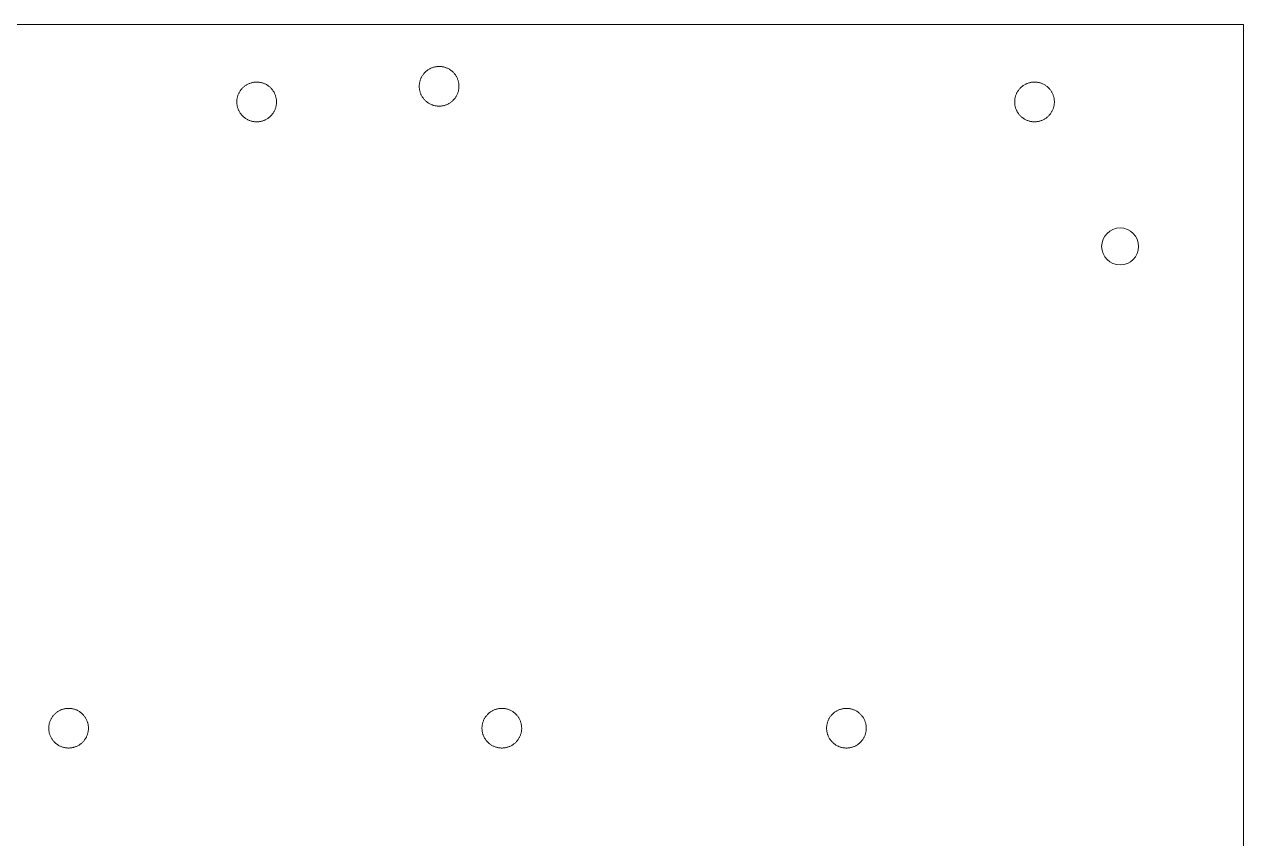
# Model space of a CAD drawing. Header units: millimetres. Extents: x -28 to 169, y 45 to 177.
# Drawn here: x 70.3 to 169, y 111 to 177 of the extents above; entities that cross this region are included whole.
import ezdxf

# ---------------------------------------------------------------- set-up
doc = ezdxf.new("R2010")
doc.units = ezdxf.units.MM
doc.layers.get('0').update_dxf_attribs({"lineweight": 0, "true_color": 0xffffff})

msp = doc.modelspace()

# ---------------------------------------------------------------- linework, layer by layer
for p, q in [((-28, 177), (169, 177)), ((169, 177), (169, 47)), ((102.477, 172.828), (102.448, 172.78)), ((102.507, 172.875), (102.477, 172.828)), ((102.539, 172.92), (102.507, 172.875)), ((102.572, 172.965), (102.539, 172.92)), ((102.607, 173.009), (102.572, 172.965)), ((102.643, 173.051), (102.607, 173.009)), ((102.681, 173.092), (102.643, 173.051)), ((102.72, 173.131), (102.681, 173.092)), ((102.761, 173.17), (102.72, 173.131)), ((102.803, 173.206), (102.761, 173.17)), ((102.846, 173.242), (102.803, 173.206)), ((102.89, 173.276), (102.846, 173.242)), ((102.935, 173.308), (102.89, 173.276)), ((102.982, 173.339), (102.935, 173.308)), ((103.029, 173.368), (102.982, 173.339)), ((103.078, 173.395), (103.029, 173.368)), ((103.127, 173.421), (103.078, 173.395)), ((103.178, 173.445), (103.127, 173.421)), ((103.229, 173.467), (103.178, 173.445)), ((103.281, 173.487), (103.229, 173.467)), ((103.333, 173.506), (103.281, 173.487)), ((103.386, 173.523), (103.333, 173.506)), ((103.44, 173.538), (103.386, 173.523)), ((103.494, 173.551), (103.44, 173.538)), ((103.549, 173.562), (103.494, 173.551)), ((103.604, 173.571), (103.549, 173.562)), ((103.659, 173.579), (103.604, 173.571)), ((103.714, 173.584), (103.659, 173.579)), ((103.77, 173.588), (103.714, 173.584)), ((103.826, 173.589), (103.77, 173.588)), ((103.881, 173.589), (103.826, 173.589)), ((103.937, 173.587), (103.881, 173.589)), ((103.993, 173.582), (103.937, 173.587)), ((104.048, 173.576), (103.993, 173.582)), ((104.103, 173.568), (104.048, 173.576)), ((104.158, 173.558), (104.103, 173.568)), ((104.212, 173.547), (104.158, 173.558)), ((104.266, 173.533), (104.212, 173.547)), ((104.32, 173.517), (104.266, 173.533)), ((104.373, 173.5), (104.32, 173.517)), ((104.425, 173.481), (104.373, 173.5)), ((104.477, 173.46), (104.425, 173.481)), ((104.528, 173.437), (104.477, 173.46)), ((104.578, 173.412), (104.528, 173.437)), ((104.627, 173.386), (104.578, 173.412)), ((104.675, 173.358), (104.627, 173.386)), ((104.722, 173.329), (104.675, 173.358)), ((104.768, 173.297), (104.722, 173.329)), ((104.813, 173.265), (104.768, 173.297)), ((104.857, 173.23), (104.813, 173.265)), ((104.9, 173.194), (104.857, 173.23)), ((104.941, 173.157), (104.9, 173.194)), ((104.981, 173.118), (104.941, 173.157)), ((105.02, 173.078), (104.981, 173.118)), ((105.057, 173.037), (105.02, 173.078)), ((105.093, 172.994), (105.057, 173.037)), ((105.128, 172.95), (105.093, 172.994)), ((105.16, 172.905), (105.128, 172.95)), ((105.192, 172.859), (105.16, 172.905)), ((105.221, 172.812), (105.192, 172.859)), ((105.249, 172.764), (105.221, 172.812)), ((87.903, 171.822), (87.865, 171.781)), ((87.942, 171.862), (87.903, 171.822)), ((87.983, 171.9), (87.942, 171.862)), ((88.024, 171.937), (87.983, 171.9)), ((88.068, 171.972), (88.024, 171.937)), ((88.112, 172.006), (88.068, 171.972)), ((88.157, 172.038), (88.112, 172.006)), ((88.204, 172.069), (88.157, 172.038)), ((88.251, 172.098), (88.204, 172.069)), ((88.3, 172.125), (88.251, 172.098)), ((88.349, 172.151), (88.3, 172.125)), ((88.4, 172.175), (88.349, 172.151)), ((88.451, 172.197), (88.4, 172.175)), ((88.502, 172.218), (88.451, 172.197)), ((88.555, 172.236), (88.502, 172.218)), ((88.608, 172.253), (88.555, 172.236)), ((88.662, 172.268), (88.608, 172.253)), ((88.716, 172.281), (88.662, 172.268)), ((88.771, 172.292), (88.716, 172.281)), ((88.825, 172.302), (88.771, 172.292)), ((88.881, 172.309), (88.825, 172.302)), ((88.936, 172.315), (88.881, 172.309)), ((88.992, 172.318), (88.936, 172.315)), ((89.047, 172.32), (88.992, 172.318)), ((89.103, 172.319), (89.047, 172.32)), ((89.159, 172.317), (89.103, 172.319)), ((89.214, 172.313), (89.159, 172.317)), ((89.27, 172.307), (89.214, 172.313)), ((89.325, 172.299), (89.27, 172.307)), ((89.38, 172.289), (89.325, 172.299)), ((89.434, 172.277), (89.38, 172.289)), ((89.488, 172.263), (89.434, 172.277)), ((89.542, 172.248), (89.488, 172.263)), ((89.595, 172.23), (89.542, 172.248)), ((89.647, 172.211), (89.595, 172.23)), ((89.699, 172.19), (89.647, 172.211)), ((89.749, 172.167), (89.699, 172.19)), ((89.799, 172.143), (89.749, 172.167)), ((89.849, 172.117), (89.799, 172.143)), ((89.897, 172.089), (89.849, 172.117)), ((89.944, 172.059), (89.897, 172.089)), ((89.99, 172.028), (89.944, 172.059)), ((90.035, 171.995), (89.99, 172.028)), ((90.079, 171.961), (90.035, 171.995)), ((90.122, 171.925), (90.079, 171.961)), ((90.163, 171.887), (90.122, 171.925)), ((90.203, 171.849), (90.163, 171.887)), ((90.242, 171.809), (90.203, 171.849)), ((102.237, 172.037), (102.236, 171.981)), ((102.236, 171.981), (102.237, 171.925)), ((102.24, 172.093), (102.237, 172.037)), ((102.237, 171.925), (102.24, 171.869)), ((102.245, 172.148), (102.24, 172.093)), ((102.24, 171.869), (102.245, 171.813)), ((102.252, 172.203), (102.245, 172.148)), ((102.26, 172.258), (102.252, 172.203)), ((102.271, 172.313), (102.26, 172.258)), ((102.283, 172.367), (102.271, 172.313)), ((102.298, 172.421), (102.283, 172.367)), ((102.314, 172.475), (102.298, 172.421)), ((102.332, 172.527), (102.314, 172.475)), ((102.352, 172.579), (102.332, 172.527)), ((102.373, 172.631), (102.352, 172.579)), ((102.397, 172.681), (102.373, 172.631)), ((102.422, 172.731), (102.397, 172.681)), ((102.448, 172.78), (102.422, 172.731)), ((105.275, 172.715), (105.249, 172.764)), ((105.3, 172.665), (105.275, 172.715)), ((105.323, 172.614), (105.3, 172.665)), ((105.344, 172.562), (105.323, 172.614)), ((105.363, 172.51), (105.344, 172.562)), ((105.38, 172.457), (105.363, 172.51)), ((105.396, 172.403), (105.38, 172.457)), ((105.41, 172.349), (105.396, 172.403)), ((105.421, 172.295), (105.41, 172.349)), ((105.431, 172.24), (105.421, 172.295)), ((105.439, 172.185), (105.431, 172.24)), ((105.445, 172.13), (105.439, 172.185)), ((105.442, 171.796), (105.447, 171.851)), ((105.45, 172.074), (105.445, 172.13)), ((105.447, 171.851), (105.451, 171.907)), ((105.452, 172.018), (105.45, 172.074)), ((105.451, 171.907), (105.452, 171.963)), ((105.452, 171.963), (105.452, 172.018)), ((150.903, 171.822), (150.865, 171.781)), ((150.942, 171.862), (150.903, 171.822)), ((150.983, 171.9), (150.942, 171.862)), ((151.024, 171.937), (150.983, 171.9)), ((151.068, 171.972), (151.024, 171.937)), ((151.112, 172.006), (151.068, 171.972)), ((151.157, 172.038), (151.112, 172.006)), ((151.204, 172.069), (151.157, 172.038)), ((151.251, 172.098), (151.204, 172.069)), ((151.3, 172.125), (151.251, 172.098)), ((151.349, 172.151), (151.3, 172.125)), ((151.4, 172.175), (151.349, 172.151)), ((151.451, 172.197), (151.4, 172.175)), ((151.502, 172.218), (151.451, 172.197)), ((151.555, 172.236), (151.502, 172.218)), ((151.608, 172.253), (151.555, 172.236)), ((151.662, 172.268), (151.608, 172.253)), ((151.716, 172.281), (151.662, 172.268)), ((151.771, 172.292), (151.716, 172.281)), ((151.825, 172.302), (151.771, 172.292)), ((151.881, 172.309), (151.825, 172.302)), ((151.936, 172.315), (151.881, 172.309)), ((151.992, 172.318), (151.936, 172.315)), ((152.047, 172.32), (151.992, 172.318)), ((152.103, 172.319), (152.047, 172.32)), ((152.159, 172.317), (152.103, 172.319)), ((152.214, 172.313), (152.159, 172.317)), ((152.27, 172.307), (152.214, 172.313)), ((152.325, 172.299), (152.27, 172.307)), ((152.38, 172.289), (152.325, 172.299)), ((152.434, 172.277), (152.38, 172.289)), ((152.488, 172.263), (152.434, 172.277)), ((152.542, 172.248), (152.488, 172.263)), ((152.595, 172.23), (152.542, 172.248)), ((152.647, 172.211), (152.595, 172.23)), ((152.699, 172.19), (152.647, 172.211)), ((152.749, 172.167), (152.699, 172.19)), ((152.799, 172.143), (152.749, 172.167)), ((152.849, 172.117), (152.799, 172.143)), ((152.897, 172.089), (152.849, 172.117)), ((152.944, 172.059), (152.897, 172.089)), ((152.99, 172.028), (152.944, 172.059)), ((153.035, 171.995), (152.99, 172.028)), ((153.079, 171.961), (153.035, 171.995)), ((153.122, 171.925), (153.079, 171.961)), ((153.163, 171.887), (153.122, 171.925)), ((153.203, 171.849), (153.163, 171.887)), ((153.242, 171.809), (153.203, 171.849)), ((87.467, 170.879), (87.462, 170.823)), ((87.473, 170.934), (87.467, 170.879)), ((87.482, 170.989), (87.473, 170.934)), ((87.493, 171.044), (87.482, 170.989)), ((87.505, 171.098), (87.493, 171.044)), ((87.519, 171.152), (87.505, 171.098)), ((87.535, 171.205), (87.519, 171.152)), ((87.553, 171.258), (87.535, 171.205)), ((87.573, 171.31), (87.553, 171.258)), ((87.595, 171.361), (87.573, 171.31)), ((87.618, 171.412), (87.595, 171.361)), ((87.643, 171.462), (87.618, 171.412)), ((87.67, 171.51), (87.643, 171.462)), ((87.699, 171.558), (87.67, 171.51)), ((87.729, 171.605), (87.699, 171.558)), ((87.761, 171.651), (87.729, 171.605)), ((87.794, 171.696), (87.761, 171.651)), ((87.829, 171.739), (87.794, 171.696)), ((87.865, 171.781), (87.829, 171.739)), ((90.279, 171.767), (90.242, 171.809)), ((90.315, 171.725), (90.279, 171.767)), ((90.349, 171.681), (90.315, 171.725)), ((90.382, 171.636), (90.349, 171.681)), ((90.413, 171.59), (90.382, 171.636)), ((90.443, 171.542), (90.413, 171.59)), ((90.471, 171.494), (90.443, 171.542)), ((90.497, 171.445), (90.471, 171.494)), ((90.522, 171.395), (90.497, 171.445)), ((90.544, 171.344), (90.522, 171.395)), ((90.566, 171.293), (90.544, 171.344)), ((90.585, 171.24), (90.566, 171.293)), ((90.602, 171.187), (90.585, 171.24)), ((90.618, 171.134), (90.602, 171.187)), ((90.631, 171.08), (90.618, 171.134)), ((90.643, 171.025), (90.631, 171.08)), ((90.653, 170.971), (90.643, 171.025)), ((90.661, 170.915), (90.653, 170.971)), ((90.667, 170.86), (90.661, 170.915)), ((90.671, 170.804), (90.667, 170.86)), ((102.245, 171.813), (102.252, 171.757)), ((102.252, 171.757), (102.261, 171.702)), ((102.261, 171.702), (102.271, 171.647)), ((102.271, 171.647), (102.284, 171.592)), ((102.284, 171.592), (102.298, 171.538)), ((102.298, 171.538), (102.315, 171.484)), ((102.315, 171.484), (102.333, 171.431)), ((102.333, 171.431), (102.353, 171.379)), ((102.353, 171.379), (102.375, 171.327)), ((102.375, 171.327), (102.399, 171.276)), ((102.399, 171.276), (102.424, 171.226)), ((102.424, 171.226), (102.452, 171.177)), ((102.452, 171.177), (102.48, 171.129)), ((102.48, 171.129), (102.511, 171.082)), ((102.511, 171.082), (102.543, 171.036)), ((102.543, 171.036), (102.577, 170.991)), ((102.577, 170.991), (102.612, 170.948)), ((102.612, 170.948), (102.649, 170.905)), ((102.649, 170.905), (102.687, 170.864)), ((102.687, 170.864), (102.727, 170.824)), ((104.955, 170.818), (104.994, 170.857)), ((104.994, 170.857), (105.033, 170.898)), ((105.033, 170.898), (105.069, 170.94)), ((105.069, 170.94), (105.105, 170.983)), ((105.105, 170.983), (105.139, 171.027)), ((105.139, 171.027), (105.171, 171.072)), ((105.171, 171.072), (105.202, 171.119)), ((105.202, 171.119), (105.231, 171.166)), ((105.231, 171.166), (105.258, 171.215)), ((105.258, 171.215), (105.284, 171.264)), ((105.284, 171.264), (105.308, 171.315)), ((105.308, 171.315), (105.33, 171.366)), ((105.33, 171.366), (105.35, 171.418)), ((105.35, 171.418), (105.369, 171.47)), ((105.369, 171.47), (105.386, 171.523)), ((105.386, 171.523), (105.401, 171.577)), ((105.401, 171.577), (105.414, 171.631)), ((105.414, 171.631), (105.425, 171.686)), ((105.425, 171.686), (105.434, 171.741)), ((105.434, 171.741), (105.442, 171.796)), ((150.467, 170.879), (150.462, 170.823)), ((150.473, 170.934), (150.467, 170.879)), ((150.482, 170.989), (150.473, 170.934)), ((150.493, 171.044), (150.482, 170.989)), ((150.505, 171.098), (150.493, 171.044)), ((150.519, 171.152), (150.505, 171.098)), ((150.535, 171.205), (150.519, 171.152)), ((150.553, 171.258), (150.535, 171.205)), ((150.573, 171.31), (150.553, 171.258)), ((150.595, 171.361), (150.573, 171.31)), ((150.618, 171.412), (150.595, 171.361)), ((150.643, 171.462), (150.618, 171.412)), ((150.67, 171.51), (150.643, 171.462)), ((150.699, 171.558), (150.67, 171.51)), ((150.729, 171.605), (150.699, 171.558)), ((150.761, 171.651), (150.729, 171.605)), ((150.794, 171.696), (150.761, 171.651)), ((150.829, 171.739), (150.794, 171.696)), ((150.865, 171.781), (150.829, 171.739)), ((153.279, 171.767), (153.242, 171.809)), ((153.315, 171.725), (153.279, 171.767)), ((153.349, 171.681), (153.315, 171.725)), ((153.382, 171.636), (153.349, 171.681)), ((153.413, 171.59), (153.382, 171.636)), ((153.443, 171.542), (153.413, 171.59)), ((153.471, 171.494), (153.443, 171.542)), ((153.497, 171.445), (153.471, 171.494)), ((153.522, 171.395), (153.497, 171.445)), ((153.544, 171.344), (153.522, 171.395)), ((153.566, 171.293), (153.544, 171.344)), ((153.585, 171.24), (153.566, 171.293)), ((153.602, 171.187), (153.585, 171.24)), ((153.618, 171.134), (153.602, 171.187)), ((153.631, 171.08), (153.618, 171.134)), ((153.643, 171.025), (153.631, 171.08)), ((153.653, 170.971), (153.643, 171.025)), ((153.661, 170.915), (153.653, 170.971)), ((153.667, 170.86), (153.661, 170.915)), ((153.671, 170.804), (153.667, 170.86)), ((87.459, 170.767), (87.458, 170.712)), ((87.458, 170.712), (87.459, 170.656)), ((87.462, 170.823), (87.459, 170.767)), ((87.459, 170.656), (87.462, 170.599)), ((87.462, 170.599), (87.467, 170.544)), ((87.467, 170.544), (87.474, 170.488)), ((87.474, 170.488), (87.482, 170.432)), ((87.482, 170.432), (87.493, 170.377)), ((87.493, 170.377), (87.506, 170.323)), ((87.506, 170.323), (87.52, 170.268)), ((87.52, 170.268), (87.537, 170.215)), ((87.537, 170.215), (87.555, 170.162)), ((87.555, 170.162), (87.575, 170.109)), ((87.575, 170.109), (87.597, 170.058)), ((87.597, 170.058), (87.621, 170.007)), ((87.621, 170.007), (87.646, 169.957)), ((87.646, 169.957), (87.673, 169.908)), ((87.673, 169.908), (87.702, 169.86)), ((87.702, 169.86), (87.733, 169.812)), ((90.393, 169.803), (90.423, 169.849)), ((90.423, 169.849), (90.452, 169.897)), ((90.452, 169.897), (90.48, 169.945)), ((90.48, 169.945), (90.506, 169.995)), ((90.506, 169.995), (90.529, 170.045)), ((90.529, 170.045), (90.552, 170.096)), ((90.552, 170.096), (90.572, 170.148)), ((90.572, 170.148), (90.591, 170.201)), ((90.591, 170.201), (90.608, 170.254)), ((90.608, 170.254), (90.622, 170.307)), ((90.622, 170.307), (90.636, 170.362)), ((90.636, 170.362), (90.647, 170.416)), ((90.647, 170.416), (90.656, 170.471)), ((90.656, 170.471), (90.663, 170.526)), ((90.663, 170.526), (90.669, 170.582)), ((90.669, 170.582), (90.672, 170.637)), ((90.674, 170.749), (90.671, 170.804)), ((90.672, 170.637), (90.674, 170.693)), ((90.674, 170.693), (90.674, 170.749)), ((102.727, 170.824), (102.768, 170.786)), ((102.768, 170.786), (102.811, 170.749)), ((102.811, 170.749), (102.854, 170.714)), ((102.854, 170.714), (102.899, 170.68)), ((102.899, 170.68), (102.945, 170.648)), ((102.945, 170.648), (102.992, 170.617)), ((102.992, 170.617), (103.04, 170.589)), ((103.04, 170.589), (103.089, 170.561)), ((103.089, 170.561), (103.139, 170.536)), ((103.139, 170.536), (103.19, 170.512)), ((103.19, 170.512), (103.242, 170.49)), ((103.242, 170.49), (103.294, 170.47)), ((103.294, 170.47), (103.347, 170.452)), ((103.347, 170.452), (103.401, 170.435)), ((103.401, 170.435), (103.455, 170.421)), ((103.455, 170.421), (103.51, 170.408)), ((103.51, 170.408), (103.565, 170.398)), ((103.565, 170.398), (103.62, 170.389)), ((103.62, 170.389), (103.676, 170.382)), ((103.676, 170.382), (103.732, 170.377)), ((103.732, 170.377), (103.788, 170.374)), ((103.788, 170.374), (103.844, 170.373)), ((103.844, 170.373), (103.9, 170.374)), ((103.9, 170.374), (103.956, 170.377)), ((103.956, 170.377), (104.011, 170.382)), ((104.011, 170.382), (104.066, 170.389)), ((104.066, 170.389), (104.121, 170.397)), ((104.121, 170.397), (104.176, 170.408)), ((104.176, 170.408), (104.23, 170.42)), ((104.23, 170.42), (104.284, 170.435)), ((104.284, 170.435), (104.338, 170.451)), ((104.338, 170.451), (104.39, 170.469)), ((104.39, 170.469), (104.442, 170.489)), ((104.442, 170.489), (104.494, 170.51)), ((104.494, 170.51), (104.544, 170.534)), ((104.544, 170.534), (104.594, 170.559)), ((104.594, 170.559), (104.643, 170.585)), ((104.643, 170.585), (104.691, 170.614)), ((104.691, 170.614), (104.738, 170.644)), ((104.738, 170.644), (104.783, 170.676)), ((104.783, 170.676), (104.828, 170.709)), ((104.828, 170.709), (104.872, 170.744)), ((104.872, 170.744), (104.914, 170.78)), ((104.914, 170.78), (104.955, 170.818)), ((150.459, 170.767), (150.458, 170.712)), ((150.458, 170.712), (150.459, 170.656)), ((150.462, 170.823), (150.459, 170.767)), ((150.459, 170.656), (150.462, 170.599)), ((150.462, 170.599), (150.467, 170.544)), ((150.467, 170.544), (150.474, 170.488)), ((150.474, 170.488), (150.482, 170.432)), ((150.482, 170.432), (150.493, 170.377)), ((150.493, 170.377), (150.506, 170.323)), ((150.506, 170.323), (150.52, 170.268)), ((150.52, 170.268), (150.537, 170.215)), ((150.537, 170.215), (150.555, 170.162)), ((150.555, 170.162), (150.575, 170.109)), ((150.575, 170.109), (150.597, 170.058)), ((150.597, 170.058), (150.621, 170.007)), ((150.621, 170.007), (150.646, 169.957)), ((150.646, 169.957), (150.673, 169.908)), ((150.673, 169.908), (150.702, 169.86)), ((150.702, 169.86), (150.733, 169.812)), ((153.393, 169.803), (153.423, 169.849)), ((153.423, 169.849), (153.452, 169.897)), ((153.452, 169.897), (153.48, 169.945)), ((153.48, 169.945), (153.506, 169.995)), ((153.506, 169.995), (153.529, 170.045)), ((153.529, 170.045), (153.552, 170.096)), ((153.552, 170.096), (153.572, 170.148)), ((153.572, 170.148), (153.591, 170.201)), ((153.591, 170.201), (153.608, 170.254)), ((153.608, 170.254), (153.622, 170.307)), ((153.622, 170.307), (153.636, 170.362)), ((153.636, 170.362), (153.647, 170.416)), ((153.647, 170.416), (153.656, 170.471)), ((153.656, 170.471), (153.663, 170.526)), ((153.663, 170.526), (153.669, 170.582)), ((153.669, 170.582), (153.672, 170.637)), ((153.674, 170.749), (153.671, 170.804)), ((153.672, 170.637), (153.674, 170.693)), ((153.674, 170.693), (153.674, 170.749)), ((87.733, 169.812), (87.765, 169.766)), ((87.765, 169.766), (87.799, 169.722)), ((87.799, 169.722), (87.834, 169.678)), ((87.834, 169.678), (87.871, 169.636)), ((87.871, 169.636), (87.909, 169.595)), ((87.909, 169.595), (87.949, 169.555)), ((87.949, 169.555), (87.99, 169.517)), ((87.99, 169.517), (88.032, 169.48)), ((88.032, 169.48), (88.076, 169.444)), ((88.076, 169.444), (88.121, 169.411)), ((88.121, 169.411), (88.167, 169.378)), ((88.167, 169.378), (88.214, 169.348)), ((88.214, 169.348), (88.262, 169.319)), ((88.262, 169.319), (88.311, 169.292)), ((88.311, 169.292), (88.361, 169.266)), ((88.361, 169.266), (88.412, 169.243)), ((88.412, 169.243), (88.464, 169.221)), ((88.464, 169.221), (88.516, 169.201)), ((88.516, 169.201), (88.569, 169.182)), ((88.569, 169.182), (88.623, 169.166)), ((88.623, 169.166), (88.677, 169.151)), ((88.677, 169.151), (88.732, 169.139)), ((88.732, 169.139), (88.787, 169.128)), ((88.787, 169.128), (88.842, 169.119)), ((88.842, 169.119), (88.898, 169.112)), ((88.898, 169.112), (88.954, 169.107)), ((88.954, 169.107), (89.01, 169.105)), ((89.01, 169.105), (89.066, 169.104)), ((89.066, 169.104), (89.122, 169.105)), ((89.122, 169.105), (89.177, 169.107)), ((89.177, 169.107), (89.233, 169.112)), ((89.233, 169.112), (89.288, 169.119)), ((89.288, 169.119), (89.343, 169.128)), ((89.343, 169.128), (89.398, 169.138)), ((89.398, 169.138), (89.452, 169.151)), ((89.452, 169.151), (89.506, 169.165)), ((89.506, 169.165), (89.559, 169.181)), ((89.559, 169.181), (89.612, 169.199)), ((89.612, 169.199), (89.664, 169.219)), ((89.664, 169.219), (89.716, 169.241)), ((89.716, 169.241), (89.766, 169.264)), ((89.766, 169.264), (89.816, 169.289)), ((89.816, 169.289), (89.865, 169.316)), ((89.865, 169.316), (89.913, 169.344)), ((89.913, 169.344), (89.959, 169.375)), ((89.959, 169.375), (90.005, 169.406)), ((90.005, 169.406), (90.05, 169.44)), ((90.05, 169.44), (90.093, 169.475)), ((90.093, 169.475), (90.136, 169.511)), ((90.136, 169.511), (90.177, 169.549)), ((90.177, 169.549), (90.216, 169.588)), ((90.216, 169.588), (90.254, 169.628)), ((90.254, 169.628), (90.291, 169.67)), ((90.291, 169.67), (90.327, 169.713)), ((90.327, 169.713), (90.36, 169.757)), ((90.36, 169.757), (90.393, 169.803)), ((150.733, 169.812), (150.765, 169.766)), ((150.765, 169.766), (150.799, 169.722)), ((150.799, 169.722), (150.834, 169.678)), ((150.834, 169.678), (150.871, 169.636)), ((150.871, 169.636), (150.909, 169.595)), ((150.909, 169.595), (150.949, 169.555)), ((150.949, 169.555), (150.99, 169.517)), ((150.99, 169.517), (151.032, 169.48)), ((151.032, 169.48), (151.076, 169.444)), ((151.076, 169.444), (151.121, 169.411)), ((151.121, 169.411), (151.167, 169.378)), ((151.167, 169.378), (151.214, 169.348)), ((151.214, 169.348), (151.262, 169.319)), ((151.262, 169.319), (151.311, 169.292)), ((151.311, 169.292), (151.361, 169.266)), ((151.361, 169.266), (151.412, 169.243)), ((151.412, 169.243), (151.464, 169.221)), ((151.464, 169.221), (151.516, 169.201)), ((151.516, 169.201), (151.569, 169.182)), ((151.569, 169.182), (151.623, 169.166)), ((151.623, 169.166), (151.677, 169.151)), ((151.677, 169.151), (151.732, 169.139)), ((151.732, 169.139), (151.787, 169.128)), ((151.787, 169.128), (151.842, 169.119)), ((151.842, 169.119), (151.898, 169.112)), ((151.898, 169.112), (151.954, 169.107)), ((151.954, 169.107), (152.01, 169.105)), ((152.01, 169.105), (152.066, 169.104)), ((152.066, 169.104), (152.122, 169.105)), ((152.122, 169.105), (152.177, 169.107)), ((152.177, 169.107), (152.233, 169.112)), ((152.233, 169.112), (152.288, 169.119)), ((152.288, 169.119), (152.343, 169.128)), ((152.343, 169.128), (152.398, 169.138)), ((152.398, 169.138), (152.452, 169.151)), ((152.452, 169.151), (152.506, 169.165)), ((152.506, 169.165), (152.559, 169.181)), ((152.559, 169.181), (152.612, 169.199)), ((152.612, 169.199), (152.664, 169.219)), ((152.664, 169.219), (152.716, 169.241)), ((152.716, 169.241), (152.766, 169.264)), ((152.766, 169.264), (152.816, 169.289)), ((152.816, 169.289), (152.865, 169.316)), ((152.865, 169.316), (152.913, 169.344)), ((152.913, 169.344), (152.959, 169.375)), ((152.959, 169.375), (153.005, 169.406)), ((153.005, 169.406), (153.05, 169.44)), ((153.05, 169.44), (153.093, 169.475)), ((153.093, 169.475), (153.136, 169.511)), ((153.136, 169.511), (153.177, 169.549)), ((153.177, 169.549), (153.216, 169.588)), ((153.216, 169.588), (153.254, 169.628)), ((153.254, 169.628), (153.291, 169.67)), ((153.291, 169.67), (153.327, 169.713)), ((153.327, 169.713), (153.36, 169.757)), ((153.36, 169.757), (153.393, 169.803)), ((73.32, 121.476), (73.268, 121.457)), ((73.373, 121.492), (73.32, 121.476)), ((73.427, 121.507), (73.373, 121.492)), ((73.481, 121.52), (73.427, 121.507)), ((73.536, 121.531), (73.481, 121.52)), ((73.591, 121.541), (73.536, 121.531)), ((73.646, 121.548), (73.591, 121.541)), ((73.702, 121.554), (73.646, 121.548)), ((73.757, 121.557), (73.702, 121.554)), ((73.813, 121.559), (73.757, 121.557)), ((73.869, 121.558), (73.813, 121.559)), ((73.924, 121.556), (73.869, 121.558)), ((73.98, 121.552), (73.924, 121.556)), ((74.035, 121.546), (73.98, 121.552)), ((74.09, 121.538), (74.035, 121.546)), ((74.145, 121.528), (74.09, 121.538)), ((74.2, 121.516), (74.145, 121.528)), ((74.254, 121.502), (74.2, 121.516)), ((74.307, 121.487), (74.254, 121.502)), ((74.36, 121.47), (74.307, 121.487)), ((74.412, 121.45), (74.36, 121.47)), ((108.411, 121.476), (108.359, 121.457)), ((108.465, 121.492), (108.411, 121.476)), ((108.518, 121.507), (108.465, 121.492)), ((108.572, 121.52), (108.518, 121.507)), ((108.627, 121.531), (108.572, 121.52)), ((108.682, 121.541), (108.627, 121.531)), ((108.737, 121.548), (108.682, 121.541)), ((108.793, 121.554), (108.737, 121.548)), ((108.848, 121.557), (108.793, 121.554)), ((108.904, 121.559), (108.848, 121.557)), ((108.96, 121.558), (108.904, 121.559)), ((109.015, 121.556), (108.96, 121.558)), ((109.071, 121.552), (109.015, 121.556)), ((109.126, 121.546), (109.071, 121.552)), ((109.181, 121.538), (109.126, 121.546)), ((109.236, 121.528), (109.181, 121.538)), ((109.291, 121.516), (109.236, 121.528)), ((109.345, 121.502), (109.291, 121.516)), ((109.398, 121.487), (109.345, 121.502)), ((109.451, 121.47), (109.398, 121.487)), ((109.503, 121.45), (109.451, 121.47)), ((136.32, 121.476), (136.268, 121.457)), ((136.373, 121.492), (136.32, 121.476)), ((136.427, 121.507), (136.373, 121.492)), ((136.481, 121.52), (136.427, 121.507)), ((136.536, 121.531), (136.481, 121.52)), ((136.591, 121.541), (136.536, 121.531)), ((136.646, 121.548), (136.591, 121.541)), ((136.702, 121.554), (136.646, 121.548)), ((136.757, 121.557), (136.702, 121.554)), ((136.813, 121.559), (136.757, 121.557)), ((136.869, 121.558), (136.813, 121.559)), ((136.924, 121.556), (136.869, 121.558)), ((136.98, 121.552), (136.924, 121.556)), ((137.035, 121.546), (136.98, 121.552)), ((137.09, 121.538), (137.035, 121.546)), ((137.145, 121.528), (137.09, 121.538)), ((137.2, 121.516), (137.145, 121.528)), ((137.254, 121.502), (137.2, 121.516)), ((137.307, 121.487), (137.254, 121.502)), ((137.36, 121.47), (137.307, 121.487)), ((137.412, 121.45), (137.36, 121.47)), ((72.319, 120.497), (72.301, 120.444)), ((72.339, 120.549), (72.319, 120.497)), ((72.36, 120.6), (72.339, 120.549)), ((72.384, 120.651), (72.36, 120.6)), ((72.409, 120.701), (72.384, 120.651)), ((72.436, 120.749), (72.409, 120.701)), ((72.464, 120.797), (72.436, 120.749)), ((72.494, 120.844), (72.464, 120.797)), ((72.526, 120.89), (72.494, 120.844)), ((72.559, 120.935), (72.526, 120.89)), ((72.594, 120.978), (72.559, 120.935)), ((72.631, 121.02), (72.594, 120.978)), ((72.668, 121.061), (72.631, 121.02)), ((72.708, 121.101), (72.668, 121.061)), ((72.748, 121.139), (72.708, 121.101)), ((72.79, 121.176), (72.748, 121.139)), ((72.833, 121.211), (72.79, 121.176)), ((72.877, 121.245), (72.833, 121.211)), ((72.923, 121.277), (72.877, 121.245)), ((72.969, 121.308), (72.923, 121.277)), ((73.017, 121.337), (72.969, 121.308)), ((73.065, 121.365), (73.017, 121.337)), ((73.115, 121.39), (73.065, 121.365)), ((73.165, 121.414), (73.115, 121.39)), ((73.216, 121.436), (73.165, 121.414)), ((73.268, 121.457), (73.216, 121.436)), ((74.464, 121.429), (74.412, 121.45)), ((74.515, 121.406), (74.464, 121.429)), ((74.565, 121.382), (74.515, 121.406)), ((74.614, 121.356), (74.565, 121.382)), ((74.662, 121.328), (74.614, 121.356)), ((74.709, 121.298), (74.662, 121.328)), ((74.755, 121.267), (74.709, 121.298)), ((74.8, 121.234), (74.755, 121.267)), ((74.844, 121.2), (74.8, 121.234)), ((74.887, 121.164), (74.844, 121.2)), ((74.928, 121.127), (74.887, 121.164)), ((74.968, 121.088), (74.928, 121.127)), ((75.007, 121.048), (74.968, 121.088)), ((75.045, 121.006), (75.007, 121.048)), ((75.08, 120.964), (75.045, 121.006)), ((75.115, 120.92), (75.08, 120.964)), ((75.147, 120.875), (75.115, 120.92)), ((75.179, 120.829), (75.147, 120.875)), ((75.208, 120.781), (75.179, 120.829)), ((75.236, 120.733), (75.208, 120.781)), ((75.263, 120.684), (75.236, 120.733)), ((75.287, 120.634), (75.263, 120.684)), ((75.31, 120.583), (75.287, 120.634)), ((75.331, 120.532), (75.31, 120.583)), ((75.35, 120.479), (75.331, 120.532)), ((75.368, 120.426), (75.35, 120.479)), ((107.41, 120.497), (107.392, 120.444)), ((107.43, 120.549), (107.41, 120.497)), ((107.451, 120.6), (107.43, 120.549)), ((107.475, 120.651), (107.451, 120.6)), ((107.5, 120.701), (107.475, 120.651)), ((107.527, 120.749), (107.5, 120.701)), ((107.555, 120.797), (107.527, 120.749)), ((107.585, 120.844), (107.555, 120.797)), ((107.617, 120.89), (107.585, 120.844)), ((107.65, 120.935), (107.617, 120.89)), ((107.685, 120.978), (107.65, 120.935)), ((107.722, 121.02), (107.685, 120.978)), ((107.759, 121.061), (107.722, 121.02)), ((107.799, 121.101), (107.759, 121.061)), ((107.839, 121.139), (107.799, 121.101)), ((107.881, 121.176), (107.839, 121.139)), ((107.924, 121.211), (107.881, 121.176)), ((107.968, 121.245), (107.924, 121.211)), ((108.014, 121.277), (107.968, 121.245)), ((108.06, 121.308), (108.014, 121.277)), ((108.108, 121.337), (108.06, 121.308)), ((108.156, 121.365), (108.108, 121.337)), ((108.206, 121.39), (108.156, 121.365)), ((108.256, 121.414), (108.206, 121.39)), ((108.307, 121.436), (108.256, 121.414)), ((108.359, 121.457), (108.307, 121.436)), ((109.555, 121.429), (109.503, 121.45)), ((109.606, 121.406), (109.555, 121.429)), ((109.656, 121.382), (109.606, 121.406)), ((109.705, 121.356), (109.656, 121.382)), ((109.753, 121.328), (109.705, 121.356)), ((109.8, 121.298), (109.753, 121.328)), ((109.846, 121.267), (109.8, 121.298)), ((109.892, 121.234), (109.846, 121.267)), ((109.935, 121.2), (109.892, 121.234)), ((109.978, 121.164), (109.935, 121.2)), ((110.019, 121.127), (109.978, 121.164)), ((110.06, 121.088), (110.019, 121.127)), ((110.098, 121.048), (110.06, 121.088)), ((110.136, 121.006), (110.098, 121.048)), ((110.171, 120.964), (110.136, 121.006)), ((110.206, 120.92), (110.171, 120.964)), ((110.239, 120.875), (110.206, 120.92)), ((110.27, 120.829), (110.239, 120.875)), ((110.299, 120.781), (110.27, 120.829)), ((110.327, 120.733), (110.299, 120.781)), ((110.354, 120.684), (110.327, 120.733)), ((110.378, 120.634), (110.354, 120.684)), ((110.401, 120.583), (110.378, 120.634)), ((110.422, 120.532), (110.401, 120.583)), ((110.441, 120.479), (110.422, 120.532)), ((110.459, 120.426), (110.441, 120.479)), ((135.319, 120.497), (135.301, 120.444)), ((135.339, 120.549), (135.319, 120.497)), ((135.36, 120.6), (135.339, 120.549)), ((135.384, 120.651), (135.36, 120.6)), ((135.409, 120.701), (135.384, 120.651)), ((135.436, 120.749), (135.409, 120.701)), ((135.464, 120.797), (135.436, 120.749)), ((135.494, 120.844), (135.464, 120.797)), ((135.526, 120.89), (135.494, 120.844)), ((135.559, 120.935), (135.526, 120.89)), ((135.594, 120.978), (135.559, 120.935)), ((135.631, 121.02), (135.594, 120.978)), ((135.668, 121.061), (135.631, 121.02)), ((135.708, 121.101), (135.668, 121.061)), ((135.748, 121.139), (135.708, 121.101)), ((135.79, 121.176), (135.748, 121.139)), ((135.833, 121.211), (135.79, 121.176)), ((135.877, 121.245), (135.833, 121.211)), ((135.923, 121.277), (135.877, 121.245)), ((135.969, 121.308), (135.923, 121.277)), ((136.017, 121.337), (135.969, 121.308)), ((136.065, 121.365), (136.017, 121.337)), ((136.115, 121.39), (136.065, 121.365)), ((136.165, 121.414), (136.115, 121.39)), ((136.216, 121.436), (136.165, 121.414)), ((136.268, 121.457), (136.216, 121.436)), ((137.464, 121.429), (137.412, 121.45)), ((137.515, 121.406), (137.464, 121.429)), ((137.565, 121.382), (137.515, 121.406)), ((137.614, 121.356), (137.565, 121.382)), ((137.662, 121.328), (137.614, 121.356)), ((137.709, 121.298), (137.662, 121.328)), ((137.755, 121.267), (137.709, 121.298)), ((137.8, 121.234), (137.755, 121.267)), ((137.844, 121.2), (137.8, 121.234)), ((137.887, 121.164), (137.844, 121.2)), ((137.928, 121.127), (137.887, 121.164)), ((137.968, 121.088), (137.928, 121.127)), ((138.007, 121.048), (137.968, 121.088)), ((138.045, 121.006), (138.007, 121.048)), ((138.08, 120.964), (138.045, 121.006)), ((138.115, 120.92), (138.08, 120.964)), ((138.147, 120.875), (138.115, 120.92)), ((138.179, 120.829), (138.147, 120.875)), ((138.208, 120.781), (138.179, 120.829)), ((138.236, 120.733), (138.208, 120.781)), ((138.263, 120.684), (138.236, 120.733)), ((138.287, 120.634), (138.263, 120.684)), ((138.31, 120.583), (138.287, 120.634)), ((138.331, 120.532), (138.31, 120.583)), ((138.35, 120.479), (138.331, 120.532)), ((138.368, 120.426), (138.35, 120.479)), ((72.224, 120.006), (72.223, 119.951)), ((72.223, 119.951), (72.224, 119.895)), ((72.227, 120.062), (72.224, 120.006)), ((72.224, 119.895), (72.227, 119.839)), ((72.232, 120.118), (72.227, 120.062)), ((72.227, 119.839), (72.232, 119.783)), ((72.239, 120.173), (72.232, 120.118)), ((72.232, 119.783), (72.239, 119.727)), ((72.247, 120.228), (72.239, 120.173)), ((72.239, 119.727), (72.248, 119.672)), ((72.258, 120.283), (72.247, 120.228)), ((72.248, 119.672), (72.258, 119.616)), ((72.27, 120.337), (72.258, 120.283)), ((72.258, 119.616), (72.271, 119.562)), ((72.285, 120.391), (72.27, 120.337)), ((72.271, 119.562), (72.286, 119.508)), ((72.301, 120.444), (72.285, 120.391)), ((72.286, 119.508), (72.302, 119.454)), ((75.356, 119.44), (75.373, 119.493)), ((75.383, 120.373), (75.368, 120.426)), ((75.373, 119.493), (75.388, 119.547)), ((75.397, 120.319), (75.383, 120.373)), ((75.388, 119.547), (75.401, 119.601)), ((75.409, 120.265), (75.397, 120.319)), ((75.401, 119.601), (75.412, 119.655)), ((75.419, 120.21), (75.409, 120.265)), ((75.412, 119.655), (75.421, 119.71)), ((75.427, 120.155), (75.419, 120.21)), ((75.421, 119.71), (75.429, 119.765)), ((75.433, 120.099), (75.427, 120.155)), ((75.429, 119.765), (75.434, 119.821)), ((75.437, 120.044), (75.433, 120.099)), ((75.434, 119.821), (75.438, 119.877)), ((75.439, 119.988), (75.437, 120.044)), ((75.438, 119.877), (75.439, 119.932)), ((75.439, 119.932), (75.439, 119.988)), ((107.315, 120.006), (107.314, 119.951)), ((107.314, 119.951), (107.315, 119.895)), ((107.318, 120.062), (107.315, 120.006)), ((107.315, 119.895), (107.318, 119.839)), ((107.323, 120.118), (107.318, 120.062)), ((107.318, 119.839), (107.323, 119.783)), ((107.33, 120.173), (107.323, 120.118)), ((107.323, 119.783), (107.33, 119.727)), ((107.338, 120.228), (107.33, 120.173)), ((107.33, 119.727), (107.339, 119.672)), ((107.349, 120.283), (107.338, 120.228)), ((107.339, 119.672), (107.349, 119.616)), ((107.361, 120.337), (107.349, 120.283)), ((107.349, 119.616), (107.362, 119.562)), ((107.376, 120.391), (107.361, 120.337)), ((107.362, 119.562), (107.377, 119.508)), ((107.392, 120.444), (107.376, 120.391)), ((107.377, 119.508), (107.393, 119.454)), ((110.447, 119.44), (110.464, 119.493)), ((110.474, 120.373), (110.459, 120.426)), ((110.464, 119.493), (110.479, 119.547)), ((110.488, 120.319), (110.474, 120.373)), ((110.479, 119.547), (110.492, 119.601)), ((110.5, 120.265), (110.488, 120.319)), ((110.492, 119.601), (110.503, 119.655)), ((110.51, 120.21), (110.5, 120.265)), ((110.503, 119.655), (110.512, 119.71)), ((110.518, 120.155), (110.51, 120.21)), ((110.512, 119.71), (110.52, 119.765)), ((110.524, 120.099), (110.518, 120.155)), ((110.52, 119.765), (110.525, 119.821)), ((110.528, 120.044), (110.524, 120.099)), ((110.525, 119.821), (110.529, 119.877)), ((110.53, 119.988), (110.528, 120.044)), ((110.529, 119.877), (110.53, 119.932)), ((110.53, 119.932), (110.53, 119.988)), ((135.224, 120.006), (135.223, 119.951)), ((135.223, 119.951), (135.224, 119.895)), ((135.227, 120.062), (135.224, 120.006)), ((135.224, 119.895), (135.227, 119.839)), ((135.232, 120.118), (135.227, 120.062)), ((135.227, 119.839), (135.232, 119.783)), ((135.239, 120.173), (135.232, 120.118)), ((135.232, 119.783), (135.239, 119.727)), ((135.247, 120.228), (135.239, 120.173)), ((135.239, 119.727), (135.248, 119.672)), ((135.258, 120.283), (135.247, 120.228)), ((135.248, 119.672), (135.258, 119.616)), ((135.27, 120.337), (135.258, 120.283)), ((135.258, 119.616), (135.271, 119.562)), ((135.285, 120.391), (135.27, 120.337)), ((135.271, 119.562), (135.286, 119.508)), ((135.301, 120.444), (135.285, 120.391)), ((135.286, 119.508), (135.302, 119.454)), ((138.356, 119.44), (138.373, 119.493)), ((138.383, 120.373), (138.368, 120.426)), ((138.373, 119.493), (138.388, 119.547)), ((138.397, 120.319), (138.383, 120.373)), ((138.388, 119.547), (138.401, 119.601)), ((138.409, 120.265), (138.397, 120.319)), ((138.401, 119.601), (138.412, 119.655)), ((138.419, 120.21), (138.409, 120.265)), ((138.412, 119.655), (138.421, 119.71)), ((138.427, 120.155), (138.419, 120.21)), ((138.421, 119.71), (138.429, 119.765)), ((138.433, 120.099), (138.427, 120.155)), ((138.429, 119.765), (138.434, 119.821)), ((138.437, 120.044), (138.433, 120.099)), ((138.434, 119.821), (138.438, 119.877)), ((138.439, 119.988), (138.437, 120.044)), ((138.438, 119.877), (138.439, 119.932)), ((138.439, 119.932), (138.439, 119.988)), ((72.302, 119.454), (72.32, 119.401)), ((72.32, 119.401), (72.34, 119.348)), ((72.34, 119.348), (72.362, 119.297)), ((72.362, 119.297), (72.386, 119.246)), ((72.386, 119.246), (72.412, 119.196)), ((72.412, 119.196), (72.439, 119.147)), ((72.439, 119.147), (72.468, 119.099)), ((72.468, 119.099), (72.498, 119.052)), ((72.498, 119.052), (72.53, 119.006)), ((72.53, 119.006), (72.564, 118.961)), ((72.564, 118.961), (72.6, 118.917)), ((72.6, 118.917), (72.636, 118.875)), ((72.636, 118.875), (72.675, 118.834)), ((72.675, 118.834), (72.714, 118.794)), ((72.714, 118.794), (72.755, 118.756)), ((72.755, 118.756), (72.798, 118.719)), ((72.798, 118.719), (72.841, 118.684)), ((72.841, 118.684), (72.886, 118.65)), ((72.886, 118.65), (72.932, 118.618)), ((72.932, 118.618), (72.979, 118.587)), ((72.979, 118.587), (73.027, 118.558)), ((73.027, 118.558), (73.076, 118.531)), ((73.076, 118.531), (73.126, 118.505)), ((73.126, 118.505), (73.177, 118.482)), ((74.481, 118.48), (74.532, 118.503)), ((74.532, 118.503), (74.581, 118.528)), ((74.581, 118.528), (74.63, 118.555)), ((74.63, 118.555), (74.678, 118.584)), ((74.678, 118.584), (74.725, 118.614)), ((74.725, 118.614), (74.771, 118.645)), ((74.771, 118.645), (74.815, 118.679)), ((74.815, 118.679), (74.859, 118.714)), ((74.859, 118.714), (74.901, 118.75)), ((74.901, 118.75), (74.942, 118.788)), ((74.942, 118.788), (74.982, 118.827)), ((74.982, 118.827), (75.02, 118.867)), ((75.02, 118.867), (75.057, 118.909)), ((75.057, 118.909), (75.092, 118.952)), ((75.092, 118.952), (75.126, 118.997)), ((75.126, 118.997), (75.158, 119.042)), ((75.158, 119.042), (75.189, 119.088)), ((75.189, 119.088), (75.218, 119.136)), ((75.218, 119.136), (75.245, 119.185)), ((75.245, 119.185), (75.271, 119.234)), ((75.271, 119.234), (75.295, 119.284)), ((75.295, 119.284), (75.317, 119.335)), ((75.317, 119.335), (75.338, 119.387)), ((75.338, 119.387), (75.356, 119.44)), ((107.393, 119.454), (107.411, 119.401)), ((107.411, 119.401), (107.431, 119.348)), ((107.431, 119.348), (107.453, 119.297)), ((107.453, 119.297), (107.477, 119.246)), ((107.477, 119.246), (107.503, 119.196)), ((107.503, 119.196), (107.53, 119.147)), ((107.53, 119.147), (107.559, 119.099)), ((107.559, 119.099), (107.589, 119.052)), ((107.589, 119.052), (107.621, 119.006)), ((107.621, 119.006), (107.655, 118.961)), ((107.655, 118.961), (107.691, 118.917)), ((107.691, 118.917), (107.727, 118.875)), ((107.727, 118.875), (107.766, 118.834)), ((107.766, 118.834), (107.805, 118.794)), ((107.805, 118.794), (107.846, 118.756)), ((107.846, 118.756), (107.889, 118.719)), ((107.889, 118.719), (107.932, 118.684)), ((107.932, 118.684), (107.977, 118.65)), ((107.977, 118.65), (108.023, 118.618)), ((108.023, 118.618), (108.07, 118.587)), ((108.07, 118.587), (108.118, 118.558)), ((108.118, 118.558), (108.167, 118.531)), ((108.167, 118.531), (108.217, 118.505)), ((108.217, 118.505), (108.268, 118.482)), ((109.572, 118.48), (109.623, 118.503)), ((109.623, 118.503), (109.672, 118.528)), ((109.672, 118.528), (109.721, 118.555)), ((109.721, 118.555), (109.769, 118.584)), ((109.769, 118.584), (109.816, 118.614)), ((109.816, 118.614), (109.862, 118.645)), ((109.862, 118.645), (109.906, 118.679)), ((109.906, 118.679), (109.95, 118.714)), ((109.95, 118.714), (109.992, 118.75)), ((109.992, 118.75), (110.033, 118.788)), ((110.033, 118.788), (110.073, 118.827)), ((110.073, 118.827), (110.111, 118.867)), ((110.111, 118.867), (110.148, 118.909)), ((110.148, 118.909), (110.183, 118.952)), ((110.183, 118.952), (110.217, 118.997)), ((110.217, 118.997), (110.249, 119.042)), ((110.249, 119.042), (110.28, 119.088)), ((110.28, 119.088), (110.309, 119.136)), ((110.309, 119.136), (110.336, 119.185)), ((110.336, 119.185), (110.362, 119.234)), ((110.362, 119.234), (110.386, 119.284)), ((110.386, 119.284), (110.408, 119.335)), ((110.408, 119.335), (110.429, 119.387)), ((110.429, 119.387), (110.447, 119.44)), ((135.302, 119.454), (135.32, 119.401)), ((135.32, 119.401), (135.34, 119.348)), ((135.34, 119.348), (135.362, 119.297)), ((135.362, 119.297), (135.386, 119.246)), ((135.386, 119.246), (135.412, 119.196)), ((135.412, 119.196), (135.439, 119.147)), ((135.439, 119.147), (135.468, 119.099)), ((135.468, 119.099), (135.498, 119.052)), ((135.498, 119.052), (135.53, 119.006)), ((135.53, 119.006), (135.564, 118.961)), ((135.564, 118.961), (135.6, 118.917)), ((135.6, 118.917), (135.636, 118.875)), ((135.636, 118.875), (135.675, 118.834)), ((135.675, 118.834), (135.714, 118.794)), ((135.714, 118.794), (135.755, 118.756)), ((135.755, 118.756), (135.798, 118.719)), ((135.798, 118.719), (135.841, 118.684)), ((135.841, 118.684), (135.886, 118.65)), ((135.886, 118.65), (135.932, 118.618)), ((135.932, 118.618), (135.979, 118.587)), ((135.979, 118.587), (136.027, 118.558)), ((136.027, 118.558), (136.076, 118.531)), ((136.076, 118.531), (136.126, 118.505)), ((136.126, 118.505), (136.177, 118.482)), ((137.481, 118.48), (137.532, 118.503)), ((137.532, 118.503), (137.581, 118.528)), ((137.581, 118.528), (137.63, 118.555)), ((137.63, 118.555), (137.678, 118.584)), ((137.678, 118.584), (137.725, 118.614)), ((137.725, 118.614), (137.771, 118.645)), ((137.771, 118.645), (137.815, 118.679)), ((137.815, 118.679), (137.859, 118.714)), ((137.859, 118.714), (137.901, 118.75)), ((137.901, 118.75), (137.942, 118.788)), ((137.942, 118.788), (137.982, 118.827)), ((137.982, 118.827), (138.02, 118.867)), ((138.02, 118.867), (138.057, 118.909)), ((138.057, 118.909), (138.092, 118.952)), ((138.092, 118.952), (138.126, 118.997)), ((138.126, 118.997), (138.158, 119.042)), ((138.158, 119.042), (138.189, 119.088)), ((138.189, 119.088), (138.218, 119.136)), ((138.218, 119.136), (138.245, 119.185)), ((138.245, 119.185), (138.271, 119.234)), ((138.271, 119.234), (138.295, 119.284)), ((138.295, 119.284), (138.317, 119.335)), ((138.317, 119.335), (138.338, 119.387)), ((138.338, 119.387), (138.356, 119.44)), ((73.177, 118.482), (73.229, 118.46)), ((73.229, 118.46), (73.281, 118.44)), ((73.281, 118.44), (73.334, 118.421)), ((73.334, 118.421), (73.388, 118.405)), ((73.388, 118.405), (73.442, 118.39)), ((73.442, 118.39), (73.497, 118.378)), ((73.497, 118.378), (73.552, 118.367)), ((73.552, 118.367), (73.608, 118.358)), ((73.608, 118.358), (73.663, 118.351)), ((73.663, 118.351), (73.719, 118.347)), ((73.719, 118.347), (73.775, 118.344)), ((73.775, 118.344), (73.831, 118.343)), ((73.831, 118.343), (73.887, 118.344)), ((73.887, 118.344), (73.943, 118.347)), ((73.943, 118.347), (73.998, 118.351)), ((73.998, 118.351), (74.054, 118.358)), ((74.054, 118.358), (74.109, 118.367)), ((74.109, 118.367), (74.163, 118.377)), ((74.163, 118.377), (74.218, 118.39)), ((74.218, 118.39), (74.271, 118.404)), ((74.271, 118.404), (74.325, 118.42)), ((74.325, 118.42), (74.378, 118.438)), ((74.378, 118.438), (74.43, 118.458)), ((74.43, 118.458), (74.481, 118.48)), ((108.268, 118.482), (108.32, 118.46)), ((108.32, 118.46), (108.372, 118.44)), ((108.372, 118.44), (108.425, 118.421)), ((108.425, 118.421), (108.479, 118.405)), ((108.479, 118.405), (108.533, 118.39)), ((108.533, 118.39), (108.588, 118.378)), ((108.588, 118.378), (108.643, 118.367)), ((108.643, 118.367), (108.699, 118.358)), ((108.699, 118.358), (108.754, 118.351)), ((108.754, 118.351), (108.81, 118.347)), ((108.81, 118.347), (108.866, 118.344)), ((108.866, 118.344), (108.922, 118.343)), ((108.922, 118.343), (108.978, 118.344)), ((108.978, 118.344), (109.034, 118.347)), ((109.034, 118.347), (109.089, 118.351)), ((109.089, 118.351), (109.145, 118.358)), ((109.145, 118.358), (109.2, 118.367)), ((109.2, 118.367), (109.254, 118.377)), ((109.254, 118.377), (109.309, 118.39)), ((109.309, 118.39), (109.363, 118.404)), ((109.363, 118.404), (109.416, 118.42)), ((109.416, 118.42), (109.469, 118.438)), ((109.469, 118.438), (109.521, 118.458)), ((109.521, 118.458), (109.572, 118.48)), ((136.177, 118.482), (136.229, 118.46)), ((136.229, 118.46), (136.281, 118.44)), ((136.281, 118.44), (136.334, 118.421)), ((136.334, 118.421), (136.388, 118.405)), ((136.388, 118.405), (136.442, 118.39)), ((136.442, 118.39), (136.497, 118.378)), ((136.497, 118.378), (136.552, 118.367)), ((136.552, 118.367), (136.608, 118.358)), ((136.608, 118.358), (136.663, 118.351)), ((136.663, 118.351), (136.719, 118.347)), ((136.719, 118.347), (136.775, 118.344)), ((136.775, 118.344), (136.831, 118.343)), ((136.831, 118.343), (136.887, 118.344)), ((136.887, 118.344), (136.943, 118.347)), ((136.943, 118.347), (136.998, 118.351)), ((136.998, 118.351), (137.054, 118.358)), ((137.054, 118.358), (137.109, 118.367)), ((137.109, 118.367), (137.163, 118.377)), ((137.163, 118.377), (137.218, 118.39)), ((137.218, 118.39), (137.271, 118.404)), ((137.271, 118.404), (137.325, 118.42)), ((137.325, 118.42), (137.378, 118.438)), ((137.378, 118.438), (137.43, 118.458)), ((137.43, 118.458), (137.481, 118.48))]:
    msp.add_line(p, q)
msp.add_circle((159, 159), 1.5)

doc.saveas('drawing.dxf')
